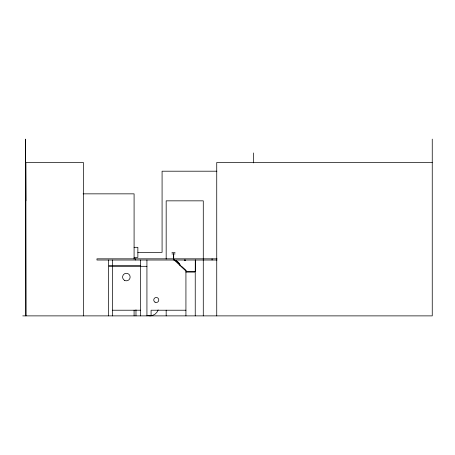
<?xml version="1.0" encoding="UTF-8"?>
<svg xmlns="http://www.w3.org/2000/svg" width="455" height="455" viewBox="0 0 455 455"><rect width="100%" height="100%" fill="white"/><g stroke="black" fill="none" stroke-linecap="round" stroke-linejoin="round"><path stroke-width="0.68" d="M432.25 162.498L216.739 162.498L216.739 315.878M216.876 171.199L162.082 171.199L162.082 252.349L137.865 252.349M83.1 193.847L134.088 193.847L134.088 259.123M134.088 247.315L137.865 247.315L137.865 257.376L134.088 257.376M171.927 252.679L175.073 252.679M171.927 253.935L175.073 253.935M217.046 258.827L96.96 258.827L96.96 260.021L217.046 260.021M140.641 265.68L108.432 265.68L108.432 260.021M146.931 266.311L108.432 266.311L108.432 315.878M185.93 272.096L195.24 272.096L195.24 315.878M112.459 310.219L140.641 310.219M185.93 310.219L151.083 310.219L151.083 315.878M22.75 315.878L432.25 315.878L432.25 139.122M181.562 266.442L185.452 270.054M174.146 260.021L185.93 270.952L185.93 315.878M179.93 265.089L179.839 264.856A8.247 8.247 0 0 0 174.345 260.163L174.345 260.021M25.895 200.843L25.526 139.122L25.895 315.878L25.895 162.498L83.413 162.498L83.413 315.878M253.606 152.96L253.606 162.901M212.075 258.827L212.075 260.021M203.283 315.878L203.283 200.843L166.172 200.843L166.172 259.071M195.457 260.021L195.457 271.584L186.209 271.584L186.209 270.952M195.286 260.021L195.24 271.584M186.254 271.584L186.254 270.952L179.793 264.856A8.247 8.247 0 0 0 174.305 260.163M185.145 260.021L185.128 260.493M185.088 260.18L185.088 260.493M184.929 260.021L185.304 260.493L184.457 260.493L184.832 260.021M184.673 260.493L184.616 260.18M174.521 260.021L174.521 260.163A8.247 8.247 0 0 1 179.372 263.661M173.702 253.935L173.702 260.021M173.503 253.935L173.503 258.872M166.172 310.196L166.172 315.878M146.931 260.021L146.931 315.878M140.641 260.021L140.641 315.878M135.977 309.781L135.977 315.878M135.334 258.827L135.334 260.021M134.088 310.202L134.088 315.878M112.459 260.021L112.459 265.68M112.459 266.311L112.459 315.878M158.152 309.9A8.804 8.804 0 0 1 147.534 315.577M179.714 264.241A8.247 8.247 0 0 1 180.015 264.856M124.477 280.331A3.776 3.776 0 0 0 130.141 277.061A3.776 3.776 0 0 0 124.477 273.791A3.776 3.776 0 0 0 124.477 280.331M155.013 302.165A2.514 2.514 0 0 0 158.784 299.982A2.514 2.514 0 0 0 155.013 297.803A2.514 2.514 0 0 0 155.013 302.165"/></g></svg>
